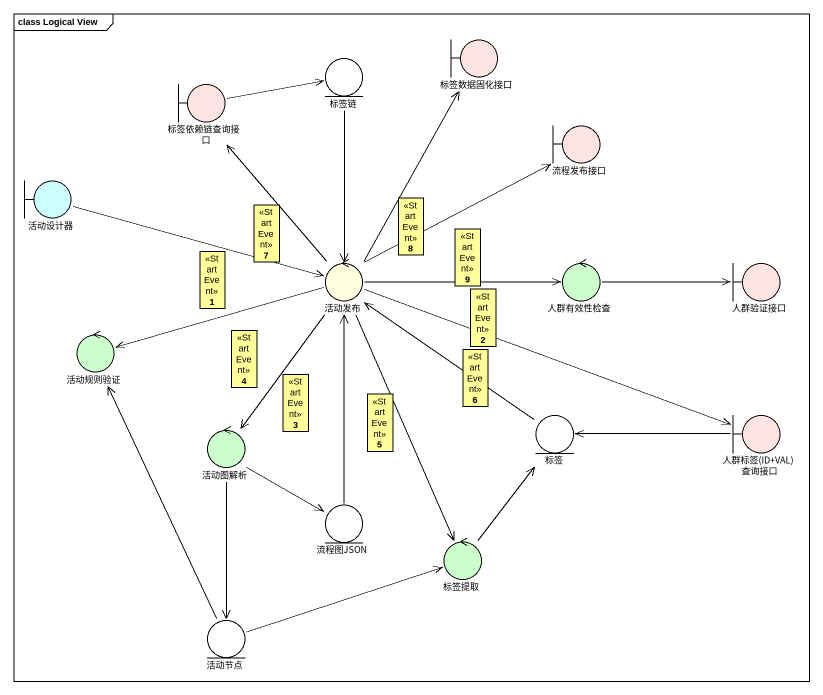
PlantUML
@startuml
mainframe class Logical View
allowmixing
hide circle
hide empty members
boundary 标签数据固化接口 #FFE4E1
entity 标签链 #FFFFFF
boundary 标签依赖链查询接口 #FFE4E1
boundary 流程发布接口 #FFE4E1
boundary 活动设计器 #CCFFFF
class "7" as c7 <<StartEvent>> #FFFE99
class "8" as c8 <<StartEvent>> #FFFE99
class "9" as c9 <<StartEvent>> #FFFE99
class "1" as c1 <<StartEvent>> #FFFE99
control 活动发布 #FFFFE0
control 人群有效性检查 #CCFFCC
boundary 人群验证接口 #FFE4E1
class "2" as c2 <<StartEvent>> #FFFE99
control 活动规则验证 #CCFFCC
class "4" as c4 <<StartEvent>> #FFFE99
class "6" as c6 <<StartEvent>> #FFFE99
class "3" as c3 <<StartEvent>> #FFFE99
class "5" as c5 <<StartEvent>> #FFFE99
entity 标签 #FFFFFF
boundary "人群标签(ID+VAL)查询接口" as 人群标签_ID_VAL_查询接口 #FFE4E1
control 活动图解析 #CCFFCC
entity 流程图JSON #FFFFFF
control 标签提取 #CCFFCC
entity 活动节点 #FFFFFF
标签链 --> 活动发布
标签依赖链查询接口 -right-> 标签链
活动设计器 -right-> 活动发布
活动发布 -up-> 标签数据固化接口
活动发布 -up-> 标签依赖链查询接口
活动发布 -right-> 流程发布接口
活动发布 -right-> 人群有效性检查
活动发布 -left-> 活动规则验证
活动发布 -right-> 人群标签_ID_VAL_查询接口
活动发布 --> 活动图解析
活动发布 --> 标签提取
人群有效性检查 -right-> 人群验证接口
标签 -up-> 活动发布
人群标签_ID_VAL_查询接口 -left-> 标签
活动图解析 --> 流程图JSON
活动图解析 --> 活动节点
流程图JSON -up-> 活动发布
标签提取 -up-> 标签
活动节点 -up-> 活动规则验证
活动节点 -right-> 标签提取
@enduml
